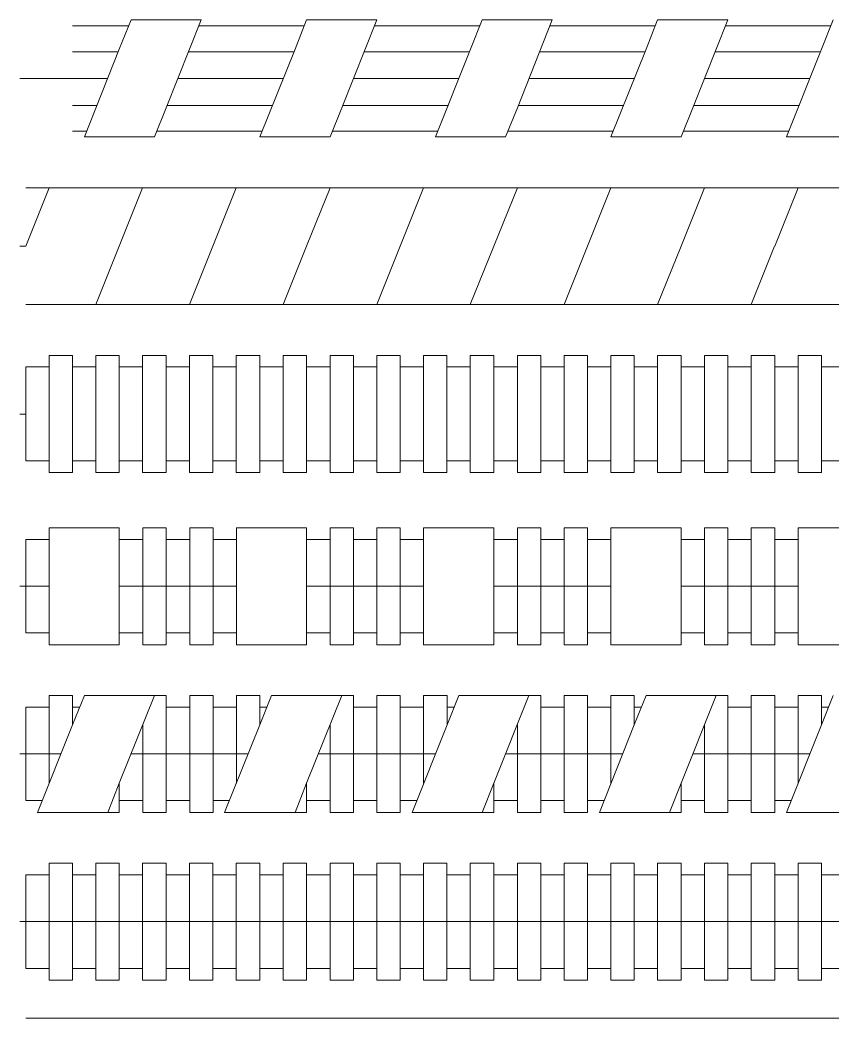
# Model space of a CAD drawing. Header units: inches. Extents: x 47316 to 59086, y 3141 to 11743.
# Drawn here: x 50299.46 to 50334.21, y 10152.23 to 10194.93 of the extents above; entities that cross this region are included whole.
import ezdxf

# ---------------------------------------------------------------- set-up
doc = ezdxf.new("R2010")
doc.units = ezdxf.units.IN
doc.header["$MEASUREMENT"] = 0

msp = doc.modelspace()

# ---------------------------------------------------------------- linework, layer by layer
at = {"color": 0, "lineweight": 15}
for p, q in [((50301.713, 10194.686), (50303.715, 10194.686)), ((50303.715, 10193.686), (50304.221, 10194.934)), ((50303.715, 10194.686), (50304.122, 10194.686)), ((50304.221, 10194.934), (50305.728, 10194.934)), ((50305.728, 10194.934), (50307.223, 10194.934)), ((50307.223, 10194.934), (50305.728, 10191.178)), ((50307.124, 10194.686), (50307.729, 10194.686)), ((50307.729, 10194.686), (50309.224, 10194.686)), ((50309.224, 10194.686), (50311.238, 10194.686)), ((50311.238, 10193.686), (50311.732, 10194.934)), ((50311.238, 10194.686), (50311.633, 10194.686)), ((50311.732, 10194.934), (50313.239, 10194.934)), ((50313.239, 10194.934), (50314.734, 10194.934)), ((50314.734, 10194.934), (50313.239, 10191.178)), ((50314.635, 10194.686), (50315.24, 10194.686)), ((50315.24, 10194.686), (50316.735, 10194.686)), ((50316.735, 10194.686), (50318.748, 10194.686)), ((50318.748, 10193.686), (50319.243, 10194.934)), ((50318.748, 10194.686), (50319.144, 10194.686)), ((50319.243, 10194.934), (50320.75, 10194.934)), ((50320.75, 10194.934), (50322.244, 10194.934)), ((50322.244, 10194.934), (50320.75, 10191.178)), ((50322.146, 10194.686), (50322.751, 10194.686)), ((50322.751, 10194.686), (50324.246, 10194.686)), ((50324.258, 10194.686), (50326.259, 10194.686)), ((50326.259, 10193.686), (50326.753, 10194.934)), ((50326.259, 10194.686), (50326.655, 10194.686)), ((50326.753, 10194.934), (50328.261, 10194.934)), ((50328.261, 10194.934), (50329.755, 10194.934)), ((50329.755, 10194.934), (50328.261, 10191.178)), ((50329.656, 10194.686), (50330.262, 10194.686)), ((50330.262, 10194.686), (50331.769, 10194.686)), ((50331.769, 10194.686), (50333.77, 10194.686)), ((50333.77, 10193.686), (50334.264, 10194.934)), ((50333.77, 10194.686), (50334.165, 10194.686)), ((50303.665, 10193.575), (50301.713, 10193.575)), ((50303.715, 10193.686), (50302.22, 10189.93)), ((50306.679, 10193.575), (50307.729, 10193.575)), ((50307.729, 10193.575), (50309.224, 10193.575)), ((50311.176, 10193.575), (50309.224, 10193.575)), ((50311.238, 10193.686), (50309.731, 10189.93)), ((50314.19, 10193.575), (50315.24, 10193.575)), ((50315.24, 10193.575), (50316.735, 10193.575)), ((50318.699, 10193.575), (50316.735, 10193.575)), ((50318.748, 10193.686), (50317.241, 10189.93)), ((50321.701, 10193.575), (50322.751, 10193.575)), ((50322.751, 10193.575), (50324.246, 10193.575)), ((50326.21, 10193.575), (50324.258, 10193.575)), ((50326.259, 10193.686), (50324.752, 10189.93)), ((50329.212, 10193.575), (50330.262, 10193.575)), ((50330.262, 10193.575), (50331.769, 10193.575)), ((50333.721, 10193.575), (50331.769, 10193.575)), ((50333.77, 10193.686), (50332.263, 10189.93)), ((50299.465, 10192.426), (50301.713, 10192.426)), ((50301.713, 10192.426), (50303.22, 10192.426)), ((50307.729, 10192.426), (50306.222, 10192.426)), ((50307.729, 10192.426), (50309.224, 10192.426)), ((50309.224, 10192.426), (50310.731, 10192.426)), ((50315.24, 10192.426), (50313.733, 10192.426)), ((50315.24, 10192.426), (50316.735, 10192.426)), ((50316.735, 10192.426), (50318.242, 10192.426)), ((50322.751, 10192.426), (50321.244, 10192.426)), ((50322.751, 10192.426), (50324.246, 10192.426)), ((50324.246, 10192.426), (50324.258, 10192.426)), ((50324.258, 10192.426), (50325.753, 10192.426)), ((50330.262, 10192.426), (50328.755, 10192.426)), ((50330.262, 10192.426), (50331.769, 10192.426)), ((50331.769, 10192.426), (50333.264, 10192.426)), ((50302.763, 10191.277), (50301.713, 10191.277)), ((50305.778, 10191.277), (50307.729, 10191.277)), ((50307.729, 10191.277), (50309.224, 10191.277)), ((50310.274, 10191.277), (50309.224, 10191.277)), ((50313.288, 10191.277), (50315.24, 10191.277)), ((50315.24, 10191.277), (50316.735, 10191.277)), ((50317.797, 10191.277), (50316.735, 10191.277)), ((50320.799, 10191.277), (50322.751, 10191.277)), ((50322.751, 10191.277), (50324.246, 10191.277)), ((50325.308, 10191.277), (50324.258, 10191.277)), ((50328.31, 10191.277), (50330.262, 10191.277)), ((50330.262, 10191.277), (50331.769, 10191.277)), ((50332.819, 10191.277), (50331.769, 10191.277)), ((50305.222, 10189.93), (50305.728, 10191.178)), ((50312.732, 10189.93), (50313.239, 10191.178)), ((50320.243, 10189.93), (50320.75, 10191.178)), ((50327.754, 10189.93), (50328.261, 10191.178)), ((50301.713, 10190.178), (50302.319, 10190.178)), ((50302.22, 10189.93), (50303.715, 10189.93)), ((50303.715, 10189.93), (50305.222, 10189.93)), ((50305.32, 10190.178), (50305.728, 10190.178)), ((50307.729, 10190.178), (50305.728, 10190.178)), ((50307.729, 10190.178), (50309.224, 10190.178)), ((50309.224, 10190.178), (50309.829, 10190.178)), ((50309.731, 10189.93), (50311.238, 10189.93)), ((50311.238, 10189.93), (50312.732, 10189.93)), ((50312.831, 10190.178), (50313.239, 10190.178)), ((50315.24, 10190.178), (50313.239, 10190.178)), ((50315.24, 10190.178), (50316.735, 10190.178)), ((50316.735, 10190.178), (50317.34, 10190.178)), ((50317.241, 10189.93), (50318.748, 10189.93)), ((50318.748, 10189.93), (50320.243, 10189.93)), ((50320.342, 10190.178), (50320.75, 10190.178)), ((50322.751, 10190.178), (50320.75, 10190.178)), ((50322.751, 10190.178), (50324.246, 10190.178)), ((50324.258, 10190.178), (50324.851, 10190.178)), ((50324.752, 10189.93), (50326.259, 10189.93)), ((50326.259, 10189.93), (50327.754, 10189.93)), ((50327.853, 10190.178), (50328.261, 10190.178)), ((50330.262, 10190.178), (50328.261, 10190.178)), ((50330.262, 10190.178), (50331.769, 10190.178)), ((50331.769, 10190.178), (50332.362, 10190.178)), ((50332.263, 10189.93), (50333.77, 10189.93)), ((50333.77, 10189.93), (50335.265, 10189.93)), ((50299.712, 10185.249), (50300.713, 10187.756)), ((50299.712, 10187.756), (50301.713, 10187.756)), ((50301.713, 10187.756), (50303.715, 10187.756)), ((50303.715, 10185.249), (50304.715, 10187.756)), ((50303.715, 10187.756), (50305.716, 10187.756)), ((50305.716, 10187.756), (50307.717, 10187.756)), ((50307.717, 10185.249), (50308.718, 10187.756)), ((50307.717, 10187.756), (50309.731, 10187.756)), ((50309.731, 10187.756), (50311.732, 10187.756)), ((50311.732, 10185.249), (50312.732, 10187.756)), ((50311.732, 10187.756), (50313.733, 10187.756)), ((50313.733, 10187.756), (50315.734, 10187.756)), ((50315.734, 10185.249), (50316.735, 10187.756)), ((50315.734, 10187.756), (50317.736, 10187.756)), ((50317.736, 10187.756), (50319.737, 10187.756)), ((50319.737, 10185.249), (50320.75, 10187.756)), ((50319.737, 10187.756), (50321.75, 10187.756)), ((50321.75, 10187.756), (50323.752, 10187.756)), ((50323.752, 10185.249), (50324.752, 10187.756)), ((50323.752, 10187.756), (50325.753, 10187.756)), ((50325.753, 10187.756), (50327.754, 10187.756)), ((50327.754, 10185.249), (50328.755, 10187.756)), ((50327.754, 10187.756), (50329.755, 10187.756)), ((50329.755, 10187.756), (50331.756, 10187.756)), ((50331.769, 10185.249), (50332.769, 10187.756)), ((50331.769, 10187.756), (50333.77, 10187.756)), ((50333.77, 10187.756), (50335.771, 10187.756)), ((50299.465, 10185.249), (50299.712, 10185.249)), ((50303.715, 10185.249), (50302.714, 10182.753)), ((50307.717, 10185.249), (50306.716, 10182.753)), ((50311.732, 10185.249), (50310.731, 10182.753)), ((50315.734, 10185.249), (50314.734, 10182.753)), ((50319.737, 10185.249), (50318.736, 10182.753)), ((50323.752, 10185.249), (50322.751, 10182.753)), ((50327.754, 10185.249), (50326.753, 10182.753)), ((50331.756, 10185.249), (50330.756, 10182.753)), ((50301.713, 10182.753), (50299.712, 10182.753)), ((50303.715, 10182.753), (50301.713, 10182.753)), ((50305.716, 10182.753), (50303.715, 10182.753)), ((50307.717, 10182.753), (50305.716, 10182.753)), ((50309.731, 10182.753), (50307.717, 10182.753)), ((50311.732, 10182.753), (50309.731, 10182.753)), ((50313.733, 10182.753), (50311.732, 10182.753)), ((50315.734, 10182.753), (50313.733, 10182.753)), ((50317.736, 10182.753), (50315.734, 10182.753)), ((50319.737, 10182.753), (50317.736, 10182.753)), ((50321.75, 10182.753), (50319.737, 10182.753)), ((50323.752, 10182.753), (50321.75, 10182.753)), ((50325.753, 10182.753), (50323.752, 10182.753)), ((50327.754, 10182.753), (50325.753, 10182.753)), ((50329.755, 10182.753), (50327.754, 10182.753)), ((50331.756, 10182.753), (50329.755, 10182.753)), ((50333.77, 10182.753), (50331.769, 10182.753)), ((50335.771, 10182.753), (50333.77, 10182.753)), ((50300.713, 10180.579), (50301.713, 10180.579)), ((50300.713, 10175.576), (50300.713, 10180.579)), ((50301.713, 10180.579), (50301.713, 10175.576)), ((50302.714, 10180.579), (50303.715, 10180.579)), ((50302.714, 10175.576), (50302.714, 10180.579)), ((50303.715, 10180.579), (50303.715, 10175.576)), ((50304.715, 10180.579), (50305.716, 10180.579)), ((50304.715, 10175.576), (50304.715, 10180.579)), ((50305.716, 10180.579), (50305.716, 10175.576)), ((50306.716, 10180.579), (50307.717, 10180.579)), ((50306.716, 10175.576), (50306.716, 10180.579)), ((50307.717, 10180.579), (50307.717, 10175.576)), ((50308.718, 10180.579), (50309.731, 10180.579)), ((50308.718, 10175.576), (50308.718, 10180.579)), ((50309.731, 10180.579), (50309.731, 10175.576)), ((50310.731, 10180.579), (50311.732, 10180.579)), ((50310.731, 10175.576), (50310.731, 10180.579)), ((50311.732, 10180.579), (50311.732, 10175.576)), ((50312.732, 10180.579), (50313.733, 10180.579)), ((50312.732, 10175.576), (50312.732, 10180.579)), ((50313.733, 10180.579), (50313.733, 10175.576)), ((50314.734, 10180.579), (50315.734, 10180.579)), ((50314.734, 10175.576), (50314.734, 10180.579)), ((50315.734, 10180.579), (50315.734, 10175.576)), ((50316.735, 10180.579), (50317.736, 10180.579)), ((50316.735, 10175.576), (50316.735, 10180.579)), ((50317.736, 10180.579), (50317.736, 10175.576)), ((50318.736, 10180.579), (50319.737, 10180.579)), ((50318.736, 10175.576), (50318.736, 10180.579)), ((50319.737, 10180.579), (50319.737, 10175.576)), ((50320.75, 10180.579), (50321.75, 10180.579)), ((50320.75, 10175.576), (50320.75, 10180.579)), ((50321.75, 10180.579), (50321.75, 10175.576)), ((50322.751, 10180.579), (50323.752, 10180.579)), ((50322.751, 10175.576), (50322.751, 10180.579)), ((50323.752, 10180.579), (50323.752, 10175.576)), ((50324.752, 10180.579), (50325.753, 10180.579)), ((50324.752, 10175.576), (50324.752, 10180.579)), ((50325.753, 10180.579), (50325.753, 10175.576)), ((50326.753, 10180.579), (50327.754, 10180.579)), ((50326.753, 10175.576), (50326.753, 10180.579)), ((50327.754, 10180.579), (50327.754, 10175.576)), ((50328.755, 10180.579), (50329.755, 10180.579)), ((50328.755, 10175.576), (50328.755, 10180.579)), ((50329.755, 10180.579), (50329.755, 10175.576)), ((50330.756, 10180.579), (50331.769, 10180.579)), ((50330.756, 10175.576), (50330.756, 10180.579)), ((50331.769, 10180.579), (50331.769, 10175.576)), ((50332.769, 10180.579), (50333.77, 10180.579)), ((50332.769, 10175.576), (50332.769, 10180.579)), ((50333.77, 10180.579), (50333.77, 10175.576)), ((50299.712, 10176.07), (50299.712, 10180.085)), ((50299.712, 10180.085), (50300.713, 10180.085)), ((50301.713, 10176.07), (50301.713, 10180.085)), ((50301.713, 10180.085), (50302.714, 10180.085)), ((50303.715, 10176.07), (50303.715, 10180.085)), ((50303.715, 10180.085), (50304.715, 10180.085)), ((50305.716, 10176.07), (50305.716, 10180.085)), ((50305.716, 10180.085), (50306.716, 10180.085)), ((50307.717, 10176.07), (50307.717, 10180.085)), ((50307.717, 10180.085), (50308.718, 10180.085)), ((50309.731, 10176.07), (50309.731, 10180.085)), ((50309.731, 10180.085), (50310.731, 10180.085)), ((50311.732, 10176.07), (50311.732, 10180.085)), ((50311.732, 10180.085), (50312.732, 10180.085)), ((50313.733, 10176.07), (50313.733, 10180.085)), ((50313.733, 10180.085), (50314.734, 10180.085)), ((50315.734, 10176.07), (50315.734, 10180.085)), ((50315.734, 10180.085), (50316.735, 10180.085)), ((50317.736, 10176.07), (50317.736, 10180.085)), ((50317.736, 10180.085), (50318.736, 10180.085)), ((50319.737, 10176.07), (50319.737, 10180.085)), ((50319.737, 10180.085), (50320.75, 10180.085)), ((50321.75, 10176.07), (50321.75, 10180.085)), ((50321.75, 10180.085), (50322.751, 10180.085)), ((50323.752, 10176.07), (50323.752, 10180.085)), ((50323.752, 10180.085), (50324.752, 10180.085)), ((50325.753, 10176.07), (50325.753, 10180.085)), ((50325.753, 10180.085), (50326.753, 10180.085)), ((50327.754, 10176.07), (50327.754, 10180.085)), ((50327.754, 10180.085), (50328.755, 10180.085)), ((50329.755, 10176.07), (50329.755, 10180.085)), ((50329.755, 10180.085), (50330.756, 10180.085)), ((50331.769, 10176.07), (50331.769, 10180.085)), ((50331.769, 10180.085), (50332.769, 10180.085)), ((50333.77, 10176.07), (50333.77, 10180.085)), ((50333.77, 10180.085), (50334.771, 10180.085)), ((50299.465, 10178.071), (50299.712, 10178.071)), ((50300.713, 10176.07), (50299.712, 10176.07)), ((50302.714, 10176.07), (50301.713, 10176.07)), ((50304.715, 10176.07), (50303.715, 10176.07)), ((50306.716, 10176.07), (50305.716, 10176.07)), ((50308.718, 10176.07), (50307.717, 10176.07)), ((50310.731, 10176.07), (50309.731, 10176.07)), ((50312.732, 10176.07), (50311.732, 10176.07)), ((50314.734, 10176.07), (50313.733, 10176.07)), ((50316.735, 10176.07), (50315.734, 10176.07)), ((50318.736, 10176.07), (50317.736, 10176.07)), ((50320.75, 10176.07), (50319.737, 10176.07)), ((50322.751, 10176.07), (50321.75, 10176.07)), ((50324.752, 10176.07), (50323.752, 10176.07)), ((50326.753, 10176.07), (50325.753, 10176.07)), ((50328.755, 10176.07), (50327.754, 10176.07)), ((50330.756, 10176.07), (50329.755, 10176.07)), ((50332.769, 10176.07), (50331.769, 10176.07)), ((50334.771, 10176.07), (50333.77, 10176.07)), ((50301.713, 10175.576), (50300.713, 10175.576)), ((50303.715, 10175.576), (50302.714, 10175.576)), ((50305.716, 10175.576), (50304.715, 10175.576)), ((50307.717, 10175.576), (50306.716, 10175.576)), ((50309.731, 10175.576), (50308.718, 10175.576)), ((50311.732, 10175.576), (50310.731, 10175.576)), ((50313.733, 10175.576), (50312.732, 10175.576)), ((50315.734, 10175.576), (50314.734, 10175.576)), ((50317.736, 10175.576), (50316.735, 10175.576)), ((50319.737, 10175.576), (50318.736, 10175.576)), ((50321.75, 10175.576), (50320.75, 10175.576)), ((50323.752, 10175.576), (50322.751, 10175.576)), ((50325.753, 10175.576), (50324.752, 10175.576)), ((50327.754, 10175.576), (50326.753, 10175.576)), ((50329.755, 10175.576), (50328.755, 10175.576)), ((50331.769, 10175.576), (50330.756, 10175.576)), ((50333.77, 10175.576), (50332.769, 10175.576)), ((50301.713, 10173.204), (50300.713, 10173.204)), ((50300.713, 10173.204), (50300.713, 10168.201)), ((50301.713, 10173.204), (50303.715, 10173.204)), ((50303.715, 10173.204), (50303.715, 10168.201)), ((50304.727, 10173.204), (50305.728, 10173.204)), ((50304.727, 10168.201), (50304.727, 10173.204)), ((50305.728, 10173.204), (50305.728, 10168.201)), ((50306.729, 10173.204), (50307.729, 10173.204)), ((50306.729, 10168.201), (50306.729, 10173.204)), ((50307.729, 10173.204), (50307.729, 10168.201)), ((50309.731, 10173.204), (50308.73, 10173.204)), ((50308.73, 10173.204), (50308.73, 10168.201)), ((50309.731, 10173.204), (50311.732, 10173.204)), ((50311.732, 10173.204), (50311.732, 10168.201)), ((50312.732, 10173.204), (50313.733, 10173.204)), ((50312.732, 10168.201), (50312.732, 10173.204)), ((50313.733, 10173.204), (50313.733, 10168.201)), ((50314.734, 10173.204), (50315.734, 10173.204)), ((50314.734, 10168.201), (50314.734, 10173.204)), ((50315.734, 10173.204), (50315.734, 10168.201)), ((50317.748, 10173.204), (50316.735, 10173.204)), ((50316.735, 10173.204), (50316.735, 10168.201)), ((50317.748, 10173.204), (50319.749, 10173.204)), ((50319.749, 10173.204), (50319.749, 10168.201)), ((50320.75, 10173.204), (50321.75, 10173.204)), ((50320.75, 10168.201), (50320.75, 10173.204)), ((50321.75, 10173.204), (50321.75, 10168.201)), ((50322.751, 10173.204), (50323.752, 10173.204)), ((50322.751, 10168.201), (50322.751, 10173.204)), ((50323.752, 10173.204), (50323.752, 10168.201)), ((50325.753, 10173.204), (50324.752, 10173.204)), ((50324.752, 10173.204), (50324.752, 10168.201)), ((50325.753, 10173.204), (50327.754, 10173.204)), ((50327.754, 10173.204), (50327.754, 10168.201)), ((50328.755, 10173.204), (50329.755, 10173.204)), ((50328.755, 10168.201), (50328.755, 10173.204)), ((50329.755, 10173.204), (50329.755, 10168.201)), ((50330.756, 10173.204), (50331.769, 10173.204)), ((50330.756, 10168.201), (50330.756, 10173.204)), ((50331.769, 10173.204), (50331.769, 10168.201)), ((50333.77, 10173.204), (50332.769, 10173.204)), ((50332.769, 10173.204), (50332.769, 10168.201)), ((50333.77, 10173.204), (50335.771, 10173.204)), ((50299.712, 10168.708), (50299.712, 10172.71)), ((50299.712, 10172.71), (50300.713, 10172.71)), ((50303.715, 10168.708), (50303.715, 10172.71)), ((50303.715, 10172.71), (50304.727, 10172.71)), ((50305.728, 10168.708), (50305.728, 10172.71)), ((50305.728, 10172.71), (50306.729, 10172.71)), ((50307.729, 10168.708), (50307.729, 10172.71)), ((50307.729, 10172.71), (50308.73, 10172.71)), ((50311.732, 10168.708), (50311.732, 10172.71)), ((50311.732, 10172.71), (50312.732, 10172.71)), ((50313.733, 10168.708), (50313.733, 10172.71)), ((50313.733, 10172.71), (50314.734, 10172.71)), ((50315.734, 10168.708), (50315.734, 10172.71)), ((50315.734, 10172.71), (50316.735, 10172.71)), ((50319.749, 10168.708), (50319.749, 10172.71)), ((50319.749, 10172.71), (50320.75, 10172.71)), ((50321.75, 10168.708), (50321.75, 10172.71)), ((50321.75, 10172.71), (50322.751, 10172.71)), ((50323.752, 10168.708), (50323.752, 10172.71)), ((50323.752, 10172.71), (50324.752, 10172.71)), ((50327.754, 10168.708), (50327.754, 10172.71)), ((50327.754, 10172.71), (50328.755, 10172.71)), ((50329.755, 10168.708), (50329.755, 10172.71)), ((50329.755, 10172.71), (50330.756, 10172.71)), ((50331.769, 10168.708), (50331.769, 10172.71)), ((50331.769, 10172.71), (50332.769, 10172.71)), ((50299.465, 10170.709), (50299.712, 10170.709)), ((50299.712, 10170.709), (50300.713, 10170.709)), ((50303.715, 10170.709), (50305.728, 10170.709)), ((50305.728, 10170.709), (50307.729, 10170.709)), ((50307.729, 10170.709), (50308.73, 10170.709)), ((50311.732, 10170.709), (50313.733, 10170.709)), ((50313.733, 10170.709), (50315.734, 10170.709)), ((50315.734, 10170.709), (50316.735, 10170.709)), ((50319.749, 10170.709), (50321.75, 10170.709)), ((50321.75, 10170.709), (50323.752, 10170.709)), ((50323.752, 10170.709), (50324.752, 10170.709)), ((50327.754, 10170.709), (50329.755, 10170.709)), ((50329.755, 10170.709), (50331.769, 10170.709)), ((50331.769, 10170.709), (50332.769, 10170.709)), ((50300.713, 10168.708), (50299.712, 10168.708)), ((50304.727, 10168.708), (50303.715, 10168.708)), ((50306.729, 10168.708), (50305.728, 10168.708)), ((50308.73, 10168.708), (50307.729, 10168.708)), ((50312.732, 10168.708), (50311.732, 10168.708)), ((50314.734, 10168.708), (50313.733, 10168.708)), ((50316.735, 10168.708), (50315.734, 10168.708)), ((50320.75, 10168.708), (50319.749, 10168.708)), ((50322.751, 10168.708), (50321.75, 10168.708)), ((50324.752, 10168.708), (50323.752, 10168.708)), ((50328.755, 10168.708), (50327.754, 10168.708)), ((50330.756, 10168.708), (50329.755, 10168.708)), ((50332.769, 10168.708), (50331.769, 10168.708)), ((50300.713, 10168.201), (50301.713, 10168.201)), ((50303.715, 10168.201), (50301.713, 10168.201)), ((50305.728, 10168.201), (50304.727, 10168.201)), ((50307.729, 10168.201), (50306.729, 10168.201)), ((50308.73, 10168.201), (50309.731, 10168.201)), ((50311.732, 10168.201), (50309.731, 10168.201)), ((50313.733, 10168.201), (50312.732, 10168.201)), ((50315.734, 10168.201), (50314.734, 10168.201)), ((50316.735, 10168.201), (50317.748, 10168.201)), ((50319.749, 10168.201), (50317.748, 10168.201)), ((50321.75, 10168.201), (50320.75, 10168.201)), ((50323.752, 10168.201), (50322.751, 10168.201)), ((50324.752, 10168.201), (50325.753, 10168.201)), ((50327.754, 10168.201), (50325.753, 10168.201)), ((50329.755, 10168.201), (50328.755, 10168.201)), ((50331.769, 10168.201), (50330.756, 10168.201)), ((50332.769, 10168.201), (50333.77, 10168.201)), ((50335.771, 10168.201), (50333.77, 10168.201)), ((50301.713, 10166.027), (50300.713, 10166.027)), ((50300.713, 10166.027), (50300.713, 10162.271)), ((50301.713, 10164.779), (50301.713, 10166.027)), ((50301.713, 10164.779), (50302.22, 10166.027)), ((50302.22, 10166.027), (50303.715, 10166.027)), ((50303.715, 10166.027), (50305.728, 10166.027)), ((50305.222, 10166.027), (50303.715, 10162.271)), ((50305.728, 10166.027), (50305.728, 10161.024)), ((50306.729, 10166.027), (50307.729, 10166.027)), ((50306.729, 10161.024), (50306.729, 10166.027)), ((50307.729, 10166.027), (50307.729, 10161.024)), ((50309.731, 10166.027), (50308.73, 10166.027)), ((50308.73, 10166.027), (50308.73, 10162.271)), ((50309.731, 10164.779), (50309.731, 10166.027)), ((50309.731, 10164.779), (50310.225, 10166.027)), ((50310.225, 10166.027), (50311.732, 10166.027)), ((50311.732, 10166.027), (50313.733, 10166.027)), ((50313.239, 10166.027), (50311.732, 10162.271)), ((50313.733, 10166.027), (50313.733, 10161.024)), ((50314.734, 10166.027), (50315.734, 10166.027)), ((50314.734, 10161.024), (50314.734, 10166.027)), ((50315.734, 10166.027), (50315.734, 10161.024)), ((50317.748, 10166.027), (50316.735, 10166.027)), ((50316.735, 10166.027), (50316.735, 10162.271)), ((50317.748, 10164.779), (50317.748, 10166.027)), ((50317.748, 10164.779), (50318.242, 10166.027)), ((50318.242, 10166.027), (50319.749, 10166.027)), ((50319.749, 10166.027), (50321.75, 10166.027)), ((50321.244, 10166.027), (50319.749, 10162.271)), ((50321.75, 10166.027), (50321.75, 10161.024)), ((50322.751, 10166.027), (50323.752, 10166.027)), ((50322.751, 10161.024), (50322.751, 10166.027)), ((50323.752, 10166.027), (50323.752, 10161.024)), ((50325.753, 10166.027), (50324.752, 10166.027)), ((50324.752, 10166.027), (50324.752, 10162.271)), ((50325.753, 10164.779), (50325.753, 10166.027)), ((50325.753, 10164.779), (50326.259, 10166.027)), ((50326.259, 10166.027), (50327.754, 10166.027)), ((50327.754, 10166.027), (50329.755, 10166.027)), ((50329.261, 10166.027), (50327.754, 10162.271)), ((50329.755, 10166.027), (50329.755, 10161.024)), ((50330.756, 10166.027), (50331.769, 10166.027)), ((50330.756, 10161.024), (50330.756, 10166.027)), ((50331.769, 10166.027), (50331.769, 10161.024)), ((50333.77, 10166.027), (50332.769, 10166.027)), ((50332.769, 10166.027), (50332.769, 10162.271)), ((50333.77, 10164.779), (50333.77, 10166.027)), ((50333.77, 10164.779), (50334.264, 10166.027)), ((50299.712, 10161.53), (50299.712, 10165.533)), ((50299.712, 10165.533), (50300.713, 10165.533)), ((50301.713, 10165.533), (50302.022, 10165.533)), ((50305.728, 10161.53), (50305.728, 10165.533)), ((50305.728, 10165.533), (50306.729, 10165.533)), ((50307.729, 10161.53), (50307.729, 10165.533)), ((50307.729, 10165.533), (50308.73, 10165.533)), ((50309.731, 10165.533), (50310.027, 10165.533)), ((50313.733, 10161.53), (50313.733, 10165.533)), ((50313.733, 10165.533), (50314.734, 10165.533)), ((50315.734, 10161.53), (50315.734, 10165.533)), ((50315.734, 10165.533), (50316.735, 10165.533)), ((50317.748, 10165.533), (50318.044, 10165.533)), ((50321.75, 10161.53), (50321.75, 10165.533)), ((50321.75, 10165.533), (50322.751, 10165.533)), ((50323.752, 10161.53), (50323.752, 10165.533)), ((50323.752, 10165.533), (50324.752, 10165.533)), ((50325.753, 10165.533), (50326.049, 10165.533)), ((50329.755, 10161.53), (50329.755, 10165.533)), ((50329.755, 10165.533), (50330.756, 10165.533)), ((50331.769, 10161.53), (50331.769, 10165.533)), ((50331.769, 10165.533), (50332.769, 10165.533)), ((50333.77, 10165.533), (50334.067, 10165.533)), ((50300.219, 10161.024), (50301.713, 10164.779)), ((50304.727, 10161.024), (50304.727, 10164.779)), ((50308.223, 10161.024), (50309.731, 10164.779)), ((50312.732, 10161.024), (50312.732, 10164.779)), ((50316.241, 10161.024), (50317.748, 10164.779)), ((50320.75, 10161.024), (50320.75, 10164.779)), ((50324.258, 10161.024), (50325.753, 10164.779)), ((50328.755, 10161.024), (50328.755, 10164.779)), ((50332.263, 10161.024), (50333.77, 10164.779)), ((50299.465, 10163.532), (50299.712, 10163.532)), ((50299.712, 10163.532), (50301.219, 10163.532)), ((50304.221, 10163.532), (50305.728, 10163.532)), ((50305.728, 10163.532), (50307.729, 10163.532)), ((50307.729, 10163.532), (50309.224, 10163.532)), ((50312.238, 10163.532), (50313.733, 10163.532)), ((50313.733, 10163.532), (50315.734, 10163.532)), ((50315.734, 10163.532), (50317.241, 10163.532)), ((50320.243, 10163.532), (50321.75, 10163.532)), ((50321.75, 10163.532), (50323.752, 10163.532)), ((50323.752, 10163.532), (50325.259, 10163.532)), ((50328.261, 10163.532), (50329.755, 10163.532)), ((50329.755, 10163.532), (50331.769, 10163.532)), ((50331.769, 10163.532), (50333.264, 10163.532)), ((50303.22, 10161.024), (50303.715, 10162.271)), ((50303.715, 10162.271), (50303.715, 10161.024)), ((50311.238, 10161.024), (50311.732, 10162.271)), ((50311.732, 10162.271), (50311.732, 10161.024)), ((50319.243, 10161.024), (50319.749, 10162.271)), ((50319.749, 10162.271), (50319.749, 10161.024)), ((50327.26, 10161.024), (50327.754, 10162.271)), ((50327.754, 10162.271), (50327.754, 10161.024)), ((50300.416, 10161.53), (50299.712, 10161.53)), ((50303.715, 10161.53), (50304.727, 10161.53)), ((50306.729, 10161.53), (50305.728, 10161.53)), ((50308.433, 10161.53), (50307.729, 10161.53)), ((50311.732, 10161.53), (50312.732, 10161.53)), ((50314.734, 10161.53), (50313.733, 10161.53)), ((50316.438, 10161.53), (50315.734, 10161.53)), ((50319.749, 10161.53), (50320.75, 10161.53)), ((50322.751, 10161.53), (50321.75, 10161.53)), ((50324.456, 10161.53), (50323.752, 10161.53)), ((50327.754, 10161.53), (50328.755, 10161.53)), ((50330.756, 10161.53), (50329.755, 10161.53)), ((50332.461, 10161.53), (50331.769, 10161.53)), ((50301.713, 10161.024), (50300.219, 10161.024)), ((50303.715, 10161.024), (50301.713, 10161.024)), ((50305.728, 10161.024), (50304.727, 10161.024)), ((50307.729, 10161.024), (50306.729, 10161.024)), ((50309.731, 10161.024), (50308.223, 10161.024)), ((50311.732, 10161.024), (50309.731, 10161.024)), ((50313.733, 10161.024), (50312.732, 10161.024)), ((50315.734, 10161.024), (50314.734, 10161.024)), ((50317.748, 10161.024), (50316.241, 10161.024)), ((50319.749, 10161.024), (50317.748, 10161.024)), ((50321.75, 10161.024), (50320.75, 10161.024)), ((50323.752, 10161.024), (50322.751, 10161.024)), ((50325.753, 10161.024), (50324.258, 10161.024)), ((50327.754, 10161.024), (50325.753, 10161.024)), ((50329.755, 10161.024), (50328.755, 10161.024)), ((50331.769, 10161.024), (50330.756, 10161.024)), ((50333.77, 10161.024), (50332.263, 10161.024)), ((50335.771, 10161.024), (50333.77, 10161.024)), ((50300.713, 10158.85), (50301.713, 10158.85)), ((50300.713, 10153.847), (50300.713, 10158.85)), ((50301.713, 10158.85), (50301.713, 10153.847)), ((50302.714, 10158.85), (50303.715, 10158.85)), ((50302.714, 10153.847), (50302.714, 10158.85)), ((50303.715, 10158.85), (50303.715, 10153.847)), ((50304.715, 10158.85), (50305.716, 10158.85)), ((50304.715, 10153.847), (50304.715, 10158.85)), ((50305.716, 10158.85), (50305.716, 10153.847)), ((50306.716, 10158.85), (50307.717, 10158.85)), ((50306.716, 10153.847), (50306.716, 10158.85)), ((50307.717, 10158.85), (50307.717, 10153.847)), ((50308.718, 10158.85), (50309.731, 10158.85)), ((50308.718, 10153.847), (50308.718, 10158.85)), ((50309.731, 10158.85), (50309.731, 10153.847)), ((50310.731, 10158.85), (50311.732, 10158.85)), ((50310.731, 10153.847), (50310.731, 10158.85)), ((50311.732, 10158.85), (50311.732, 10153.847)), ((50312.732, 10158.85), (50313.733, 10158.85)), ((50312.732, 10153.847), (50312.732, 10158.85)), ((50313.733, 10158.85), (50313.733, 10153.847)), ((50314.734, 10158.85), (50315.734, 10158.85)), ((50314.734, 10153.847), (50314.734, 10158.85)), ((50315.734, 10158.85), (50315.734, 10153.847)), ((50316.735, 10158.85), (50317.736, 10158.85)), ((50316.735, 10153.847), (50316.735, 10158.85)), ((50317.736, 10158.85), (50317.736, 10153.847)), ((50318.736, 10158.85), (50319.737, 10158.85)), ((50318.736, 10153.847), (50318.736, 10158.85)), ((50319.737, 10158.85), (50319.737, 10153.847)), ((50320.75, 10158.85), (50321.75, 10158.85)), ((50320.75, 10153.847), (50320.75, 10158.85)), ((50321.75, 10158.85), (50321.75, 10153.847)), ((50322.751, 10158.85), (50323.752, 10158.85)), ((50322.751, 10153.847), (50322.751, 10158.85)), ((50323.752, 10158.85), (50323.752, 10153.847)), ((50324.752, 10158.85), (50325.753, 10158.85)), ((50324.752, 10153.847), (50324.752, 10158.85)), ((50325.753, 10158.85), (50325.753, 10153.847)), ((50326.753, 10158.85), (50327.754, 10158.85)), ((50326.753, 10153.847), (50326.753, 10158.85)), ((50327.754, 10158.85), (50327.754, 10153.847)), ((50328.755, 10158.85), (50329.755, 10158.85)), ((50328.755, 10153.847), (50328.755, 10158.85)), ((50329.755, 10158.85), (50329.755, 10153.847)), ((50330.756, 10158.85), (50331.769, 10158.85)), ((50330.756, 10153.847), (50330.756, 10158.85)), ((50331.769, 10158.85), (50331.769, 10153.847)), ((50332.769, 10158.85), (50333.77, 10158.85)), ((50332.769, 10153.847), (50332.769, 10158.85)), ((50333.77, 10158.85), (50333.77, 10153.847)), ((50299.712, 10154.353), (50299.712, 10158.355)), ((50299.712, 10158.355), (50300.713, 10158.355)), ((50301.713, 10154.353), (50301.713, 10158.355)), ((50301.713, 10158.355), (50302.714, 10158.355)), ((50303.715, 10154.353), (50303.715, 10158.355)), ((50303.715, 10158.355), (50304.715, 10158.355)), ((50305.716, 10154.353), (50305.716, 10158.355)), ((50305.716, 10158.355), (50306.716, 10158.355)), ((50307.717, 10154.353), (50307.717, 10158.355)), ((50307.717, 10158.355), (50308.718, 10158.355)), ((50309.731, 10154.353), (50309.731, 10158.355)), ((50309.731, 10158.355), (50310.731, 10158.355)), ((50311.732, 10154.353), (50311.732, 10158.355)), ((50311.732, 10158.355), (50312.732, 10158.355)), ((50313.733, 10154.353), (50313.733, 10158.355)), ((50313.733, 10158.355), (50314.734, 10158.355)), ((50315.734, 10154.353), (50315.734, 10158.355)), ((50315.734, 10158.355), (50316.735, 10158.355)), ((50317.736, 10154.353), (50317.736, 10158.355)), ((50317.736, 10158.355), (50318.736, 10158.355)), ((50319.737, 10154.353), (50319.737, 10158.355)), ((50319.737, 10158.355), (50320.75, 10158.355)), ((50321.75, 10154.353), (50321.75, 10158.355)), ((50321.75, 10158.355), (50322.751, 10158.355)), ((50323.752, 10154.353), (50323.752, 10158.355)), ((50323.752, 10158.355), (50324.752, 10158.355)), ((50325.753, 10154.353), (50325.753, 10158.355)), ((50325.753, 10158.355), (50326.753, 10158.355)), ((50327.754, 10154.353), (50327.754, 10158.355)), ((50327.754, 10158.355), (50328.755, 10158.355)), ((50329.755, 10154.353), (50329.755, 10158.355)), ((50329.755, 10158.355), (50330.756, 10158.355)), ((50331.769, 10154.353), (50331.769, 10158.355)), ((50331.769, 10158.355), (50332.769, 10158.355)), ((50333.77, 10154.353), (50333.77, 10158.355)), ((50333.77, 10158.355), (50334.771, 10158.355)), ((50299.465, 10156.354), (50299.712, 10156.354)), ((50299.712, 10156.354), (50301.713, 10156.354)), ((50301.713, 10156.354), (50303.715, 10156.354)), ((50303.715, 10156.354), (50305.716, 10156.354)), ((50305.716, 10156.354), (50307.717, 10156.354)), ((50307.717, 10156.354), (50309.731, 10156.354)), ((50309.731, 10156.354), (50311.732, 10156.354)), ((50311.732, 10156.354), (50313.733, 10156.354)), ((50313.733, 10156.354), (50315.734, 10156.354)), ((50315.734, 10156.354), (50317.736, 10156.354)), ((50317.736, 10156.354), (50319.737, 10156.354)), ((50319.737, 10156.354), (50321.75, 10156.354)), ((50321.75, 10156.354), (50323.752, 10156.354)), ((50323.752, 10156.354), (50325.753, 10156.354)), ((50325.753, 10156.354), (50327.754, 10156.354)), ((50327.754, 10156.354), (50329.755, 10156.354)), ((50329.755, 10156.354), (50331.769, 10156.354)), ((50331.769, 10156.354), (50333.77, 10156.354)), ((50333.77, 10156.354), (50335.771, 10156.354)), ((50300.713, 10154.353), (50299.712, 10154.353)), ((50302.714, 10154.353), (50301.713, 10154.353)), ((50304.715, 10154.353), (50303.715, 10154.353)), ((50306.716, 10154.353), (50305.716, 10154.353)), ((50308.718, 10154.353), (50307.717, 10154.353)), ((50310.731, 10154.353), (50309.731, 10154.353)), ((50312.732, 10154.353), (50311.732, 10154.353)), ((50314.734, 10154.353), (50313.733, 10154.353)), ((50316.735, 10154.353), (50315.734, 10154.353)), ((50318.736, 10154.353), (50317.736, 10154.353)), ((50320.75, 10154.353), (50319.737, 10154.353)), ((50322.751, 10154.353), (50321.75, 10154.353)), ((50324.752, 10154.353), (50323.752, 10154.353)), ((50326.753, 10154.353), (50325.753, 10154.353)), ((50328.755, 10154.353), (50327.754, 10154.353)), ((50330.756, 10154.353), (50329.755, 10154.353)), ((50332.769, 10154.353), (50331.769, 10154.353)), ((50334.771, 10154.353), (50333.77, 10154.353)), ((50301.713, 10153.847), (50300.713, 10153.847)), ((50303.715, 10153.847), (50302.714, 10153.847)), ((50305.716, 10153.847), (50304.715, 10153.847)), ((50307.717, 10153.847), (50306.716, 10153.847)), ((50309.731, 10153.847), (50308.718, 10153.847)), ((50311.732, 10153.847), (50310.731, 10153.847)), ((50313.733, 10153.847), (50312.732, 10153.847)), ((50315.734, 10153.847), (50314.734, 10153.847)), ((50317.736, 10153.847), (50316.735, 10153.847)), ((50319.737, 10153.847), (50318.736, 10153.847)), ((50321.75, 10153.847), (50320.75, 10153.847)), ((50323.752, 10153.847), (50322.751, 10153.847)), ((50325.753, 10153.847), (50324.752, 10153.847)), ((50327.754, 10153.847), (50326.753, 10153.847)), ((50329.755, 10153.847), (50328.755, 10153.847)), ((50331.769, 10153.847), (50330.756, 10153.847)), ((50333.77, 10153.847), (50332.769, 10153.847)), ((50300.713, 10152.228), (50299.712, 10152.228)), ((50300.713, 10152.228), (50301.713, 10152.228)), ((50302.714, 10152.228), (50301.713, 10152.228)), ((50302.714, 10152.228), (50303.715, 10152.228)), ((50304.715, 10152.228), (50303.715, 10152.228)), ((50304.715, 10152.228), (50305.716, 10152.228)), ((50306.716, 10152.228), (50305.716, 10152.228)), ((50306.716, 10152.228), (50307.717, 10152.228)), ((50308.718, 10152.228), (50307.717, 10152.228)), ((50308.718, 10152.228), (50309.731, 10152.228)), ((50310.731, 10152.228), (50309.731, 10152.228)), ((50310.731, 10152.228), (50311.732, 10152.228)), ((50312.732, 10152.228), (50311.732, 10152.228)), ((50312.732, 10152.228), (50313.733, 10152.228)), ((50314.734, 10152.228), (50313.733, 10152.228)), ((50314.734, 10152.228), (50315.734, 10152.228)), ((50316.735, 10152.228), (50315.734, 10152.228)), ((50316.735, 10152.228), (50317.736, 10152.228)), ((50318.736, 10152.228), (50317.736, 10152.228)), ((50318.736, 10152.228), (50319.737, 10152.228)), ((50320.75, 10152.228), (50319.737, 10152.228)), ((50320.75, 10152.228), (50321.75, 10152.228)), ((50322.751, 10152.228), (50321.75, 10152.228)), ((50322.751, 10152.228), (50323.752, 10152.228)), ((50324.752, 10152.228), (50323.752, 10152.228)), ((50324.752, 10152.228), (50325.753, 10152.228)), ((50326.753, 10152.228), (50325.753, 10152.228)), ((50326.753, 10152.228), (50327.754, 10152.228)), ((50328.755, 10152.228), (50327.754, 10152.228)), ((50328.755, 10152.228), (50329.755, 10152.228)), ((50330.756, 10152.228), (50329.755, 10152.228)), ((50330.756, 10152.228), (50331.769, 10152.228)), ((50332.769, 10152.228), (50331.769, 10152.228)), ((50332.769, 10152.228), (50333.77, 10152.228)), ((50334.771, 10152.228), (50333.77, 10152.228))]:
    msp.add_line(p, q, dxfattribs=at)

doc.saveas('drawing.dxf')
